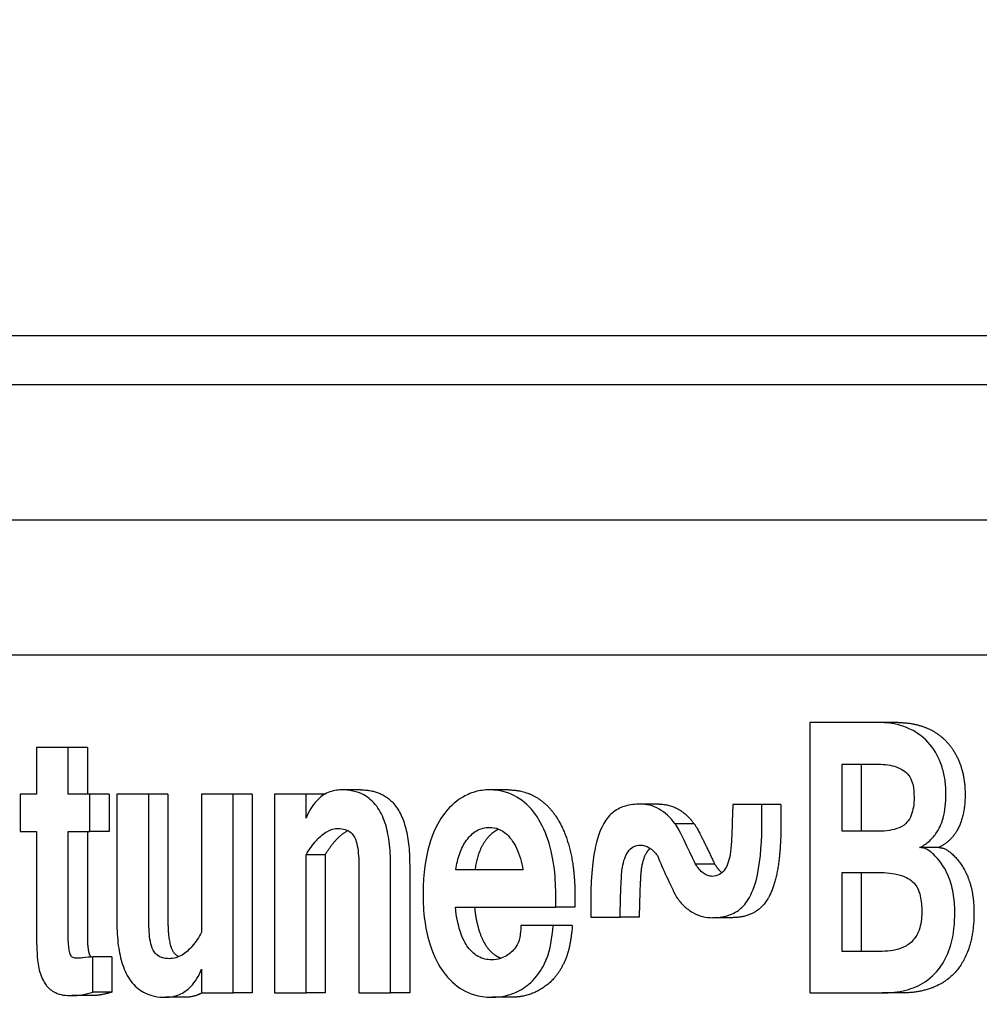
# Model space of a CAD drawing. Header units: inches. Extents: x 20 to 536, y 8 to 344.
# Drawn here: x 392.894 to 394.668, y 112.86 to 114.7 of the extents above; entities that cross this region are included whole.
import ezdxf

# ---------------------------------------------------------------- set-up
doc = ezdxf.new("R2010")
doc.units = ezdxf.units.IN
doc.header["$LTSCALE"] = 16
doc.header["$MEASUREMENT"] = 0
doc.layers.add('Dimension (ANSI)', color=7, linetype='Continuous', lineweight=25)
doc.layers.add('Visible (ANSI)', color=7, linetype='Continuous', lineweight=50)
doc.styles.add('Standard D-E', font='arial.ttf')
doc.dimstyles.new('in [mm] D-E NeptuneBenson', dxfattribs={"dimscale": 16, "dimtxt": 0.15, "dimasz": 0.098425, "dimexe": 0.125, "dimexo": 0.063, "dimgap": 0.031496, "dimtad": 0, "dimtih": 1, "dimtoh": 1, "dimdec": 4, "dimrnd": 1e-08, "dimzin": 3, "dimdsep": 46, "dimlunit": 5, "dimtxsty": 'Standard D-E', "dimcen": 0.09, "dimdle": 0.393701, "dimclrd": 256, "dimclre": 256, "dimclrt": 256, "dimadec": 1, "dimazin": 1, "dimtfac": 1, "dimtofl": 0, "dimtmove": 0, "dimatfit": 3, "dimfxl": 1, "dimfrac": 1, "dimtolj": 1, "dimtzin": 4, "dimlwd": -1, "dimlwe": -1, "dimarcsym": 0})

# ---------------------------------------------------------------- blocks, each defined once
blk = doc.blocks.new('*D25')
at = {"layer": 'Defpoints', "color": 0, "transparency": 16777216}
for p in [(336.9047, 144.0098), (416.1129, 144.0098), (390.911, 45.6782)]:
    blk.add_point(p, dxfattribs=at)
at = {"layer": 'Dimension (ANSI)', "transparency": 16777216}
for p, q in [((415.1049, 144.0098), (334.9047, 144.0098)), ((336.9047, 142.435), (336.9047, 111.916)), ((336.9047, 47.253), (336.9047, 94.5497)), ((389.903, 45.6782), (334.9047, 45.6782))]:
    blk.add_line(p, q, dxfattribs=at)
for points in [[(336.6423, 142.435), (337.1672, 142.435), (336.9047, 144.0098)], [(336.6423, 47.253), (337.1672, 47.253), (336.9047, 45.6782)]]:
    blk.add_solid(points, dxfattribs=at)
at = {"layer": 'Dimension (ANSI)', "transparency": 16777216, "char_height": 2.4, "attachment_point": 5, "style": 'Standard D-E'}
for s, insert in [('\\A1; \\fArial|b0|i0;98{\\H1x;\\S5#16;} in', (336.9047, 106.1867)), ('\\A1;[2491.0 mm]{\\P\\fArial|b0|i0;SHIPPING HEIGHT\\P\\fArial|b0|i0;REF.}', (336.9047, 97.5035))]:
    blk.add_mtext(s, dxfattribs=dict(at, insert=insert))

msp = doc.modelspace()

# ---------------------------------------------------------------- linework, layer by layer
at = {"layer": 'Visible (ANSI)', "linetype": 'Continuous', "lineweight": 18}
for p, q in [((399.07826, 114.11565), (390.02729, 114.11565)), ((389.451, 114.02565), (398.99694, 114.02565)), ((390.04762, 113.77562), (398.40032, 113.77562)), ((391.97007, 113.52562), (396.47788, 113.52562)), ((394.35469, 113.40062), (394.35469, 112.90062)), ((394.48244, 113.40062), (394.35469, 113.40062)), ((394.5178, 113.40062), (394.48244, 113.40062)), ((392.98311, 113.35457), (392.92442, 113.35457)), ((392.92442, 113.35457), (392.92442, 113.26803)), ((392.98311, 113.26803), (392.98311, 113.35457)), ((393.01846, 113.35457), (392.98311, 113.35457)), ((393.01846, 113.35457), (393.01846, 113.26803)), ((394.41445, 113.3237), (394.47815, 113.3237)), ((394.41445, 113.19971), (394.41445, 113.3237)), ((394.44981, 113.3237), (394.44981, 113.19971)), ((393.52415, 113.27612), (393.4888, 113.27612)), ((393.7974, 113.27612), (393.76204, 113.27612)), ((392.92442, 113.26803), (392.89436, 113.26803)), ((392.89436, 113.26803), (392.89436, 113.1992)), ((393.02319, 113.26803), (392.98311, 113.26803)), ((393.02319, 113.1992), (393.02319, 113.26803)), ((393.05854, 113.26803), (393.02319, 113.26803)), ((393.05854, 113.26803), (393.05854, 113.1992)), ((393.13218, 113.26803), (393.07313, 113.26803)), ((393.07313, 113.26803), (393.07313, 113.03119)), ((393.13218, 113.03372), (393.13218, 113.26803)), ((393.16753, 113.26803), (393.13218, 113.26803)), ((393.16753, 113.26803), (393.16753, 113.03372)), ((393.2882, 113.26803), (393.22987, 113.26803)), ((393.22987, 113.26803), (393.22987, 113.01297)), ((393.2882, 112.90062), (393.2882, 113.26803)), ((393.32356, 113.26803), (393.2882, 113.26803)), ((393.32356, 113.26803), (393.32356, 112.90062)), ((393.42296, 113.26803), (393.36463, 113.26803)), ((393.36463, 113.26803), (393.36463, 112.90062)), ((393.42296, 113.224), (393.42296, 113.26803)), ((393.45755, 113.26803), (393.42296, 113.26803)), ((394.07601, 113.24981), (394.04065, 113.24981)), ((394.2661, 113.2488), (394.21242, 113.2488)), ((394.30145, 113.2488), (394.2661, 113.2488)), ((394.2661, 113.21894), (394.2661, 113.2488)), ((394.30145, 113.2488), (394.30145, 113.21894)), ((394.14078, 113.21337), (394.10542, 113.21337)), ((392.89436, 113.1992), (392.92442, 113.1992)), ((392.92442, 113.1992), (392.92442, 113.01195)), ((392.98311, 113.00942), (392.98311, 113.1992)), ((392.98311, 113.1992), (393.02319, 113.1992)), ((393.01846, 113.1992), (393.01846, 113.00942)), ((393.05854, 113.1992), (393.02319, 113.1992)), ((394.48208, 113.19971), (394.41445, 113.19971)), ((394.5939, 113.16936), (394.55855, 113.16936)), ((393.42296, 112.90062), (393.42296, 113.15619)), ((393.45831, 113.15619), (393.42296, 113.15619)), ((393.45831, 113.15619), (393.45831, 112.90062)), ((393.52065, 113.13493), (393.52065, 112.90062)), ((393.57934, 112.90062), (393.57934, 113.13746)), ((393.61469, 113.13746), (393.61469, 112.90062)), ((393.82395, 113.12835), (393.70013, 113.12835)), ((394.17871, 113.13898), (394.14336, 113.13898)), ((394.41445, 113.12329), (394.48244, 113.12329)), ((394.41445, 112.97754), (394.41445, 113.12329)), ((394.44981, 113.12329), (394.44981, 112.97754)), ((393.88478, 113.05902), (393.88478, 113.08382)), ((393.92014, 113.08382), (393.92014, 113.05902)), ((393.69942, 113.05902), (393.88478, 113.05902)), ((393.92014, 113.05902), (393.88478, 113.05902)), ((393.94976, 113.07117), (393.94976, 113.0408)), ((393.94976, 113.0408), (394.00379, 113.0408)), ((394.03915, 113.0408), (394.00379, 113.0408)), ((394.21056, 113.03979), (394.1752, 113.03979)), ((393.88013, 113.02511), (393.82037, 113.02511)), ((393.91549, 113.02511), (393.88013, 113.02511)), ((393.02856, 112.90214), (393.02856, 112.96742)), ((393.06391, 112.96742), (393.02856, 112.96742)), ((393.06391, 112.96742), (393.06391, 112.90214)), ((394.48888, 112.97754), (394.41445, 112.97754)), ((393.22987, 112.94465), (393.22987, 112.90062)), ((393.02526, 112.89556), (392.98991, 112.89556)), ((393.06391, 112.90214), (393.02856, 112.90214)), ((393.19867, 112.89252), (393.16331, 112.89252)), ((393.22987, 112.90062), (393.2882, 112.90062)), ((393.32356, 112.90062), (393.2882, 112.90062)), ((393.36463, 112.90062), (393.42296, 112.90062)), ((393.45831, 112.90062), (393.42296, 112.90062)), ((393.52065, 112.90062), (393.57934, 112.90062)), ((393.61469, 112.90062), (393.57934, 112.90062)), ((393.80169, 112.89252), (393.76634, 112.89252)), ((394.35469, 112.90062), (394.48888, 112.90062)), ((394.52424, 112.90062), (394.48888, 112.90062))]:
    msp.add_line(p, q, dxfattribs=at)
for points, degree, knots in [([(394.60662, 113.26803), (394.60662, 113.2767), (394.60606, 113.28532), (394.60366, 113.302), (394.60189, 113.30992), (394.5961, 113.32834), (394.59034, 113.34237), (394.57146, 113.36759), (394.56007, 113.37789), (394.53086, 113.39386), (394.51033, 113.40062), (394.48244, 113.40062)], 3, [-1.370222, -1.370222, -1.370222, -1.370222, -1.1336769, -1.1336769, -0.906032, -0.906032, -0.5838602, -0.5838602, -0.3005043, -0.3005043, 0, 0, 0, 0]), ([(394.47815, 113.3237), (394.48884, 113.3237), (394.50085, 113.32283), (394.51656, 113.31826), (394.52364, 113.31565), (394.53438, 113.30748), (394.53742, 113.30367), (394.54258, 113.29543), (394.54416, 113.29068), (394.54698, 113.27889), (394.54757, 113.27044), (394.54757, 113.26246)], 3, [-0.21788398, -0.21788398, -0.21788398, -0.21788398, -0.15149232, -0.15149232, -0.11874939, -0.11874939, -0.09464191, -0.09464191, -0.06081224, -0.06081224, 0, 0, 0, 0]), ([(393.4888, 113.27612), (393.48029, 113.27612), (393.47181, 113.27466), (393.45611, 113.26784), (393.44913, 113.26289), (393.43465, 113.24746), (393.42816, 113.23642), (393.42296, 113.224)], 3, [-0.28699786, -0.28699786, -0.28699786, -0.28699786, -0.19530538, -0.19530538, -0.10997007, -0.10997007, 0, 0, 0, 0]), ([(393.57934, 113.13746), (393.57934, 113.15178), (393.57861, 113.1664), (393.57513, 113.19253), (393.57265, 113.20444), (393.56512, 113.22694), (393.56009, 113.2372), (393.54673, 113.25512), (393.5387, 113.26192), (393.5169, 113.27369), (393.50264, 113.27612), (393.4888, 113.27612)], 3, [-0.54983804, -0.54983804, -0.54983804, -0.54983804, -0.44076065, -0.44076065, -0.34737427, -0.34737427, -0.25125884, -0.25125884, -0.14914917, -0.14914917, 0, 0, 0, 0]), ([(393.76204, 113.27612), (393.7532, 113.27612), (393.74441, 113.27501), (393.72631, 113.26994), (393.71834, 113.26614), (393.69797, 113.25374), (393.68594, 113.24243), (393.66726, 113.21576), (393.65785, 113.19851), (393.6443, 113.15129), (393.6393, 113.12296), (393.6393, 113.08432)], 3, [-1.4919316, -1.4919316, -1.4919316, -1.4919316, -1.2903014, -1.2903014, -1.0712515, -1.0712515, -0.6411915, -0.6411915, -0.2943902, -0.2943902, 0, 0, 0, 0]), ([(393.88478, 113.08382), (393.88478, 113.10129), (393.88377, 113.11882), (393.87853, 113.15637), (393.87445, 113.17126), (393.86431, 113.20301), (393.85581, 113.2187), (393.8377, 113.24434), (393.82605, 113.25509), (393.80148, 113.26938), (393.78498, 113.27612), (393.76204, 113.27612)], 3, [-0.95374288, -0.95374288, -0.95374288, -0.95374288, -0.86423892, -0.86423892, -0.75775194, -0.75775194, -0.52950742, -0.52950742, -0.24718032, -0.24718032, 0, 0, 0, 0]), ([(394.54757, 113.26246), (394.54757, 113.25637), (394.54721, 113.25018), (394.54546, 113.23904), (394.54421, 113.23401), (394.54037, 113.22421), (394.53774, 113.21979), (394.53176, 113.21309), (394.52742, 113.20926), (394.50908, 113.20122), (394.49541, 113.19971), (394.48208, 113.19971)], 3, [-0.57094697, -0.57094697, -0.57094697, -0.57094697, -0.45361238, -0.45361238, -0.35124457, -0.35124457, -0.23793649, -0.23793649, -0.14355336, -0.14355336, 0, 0, 0, 0]), ([(394.55759, 113.16934), (394.56351, 113.17222), (394.56928, 113.17583), (394.57955, 113.18455), (394.58407, 113.18946), (394.5938, 113.20349), (394.59814, 113.21304), (394.60513, 113.23779), (394.60662, 113.25295), (394.60662, 113.26803)], 3, [-0.33200445, -0.33200445, -0.33200445, -0.33200445, -0.26455828, -0.26455828, -0.20299351, -0.20299351, -0.11486081, -0.11486081, 0, 0, 0, 0]), ([(394.04065, 113.24981), (394.03172, 113.24981), (394.02265, 113.24881), (394.00673, 113.24417), (393.99907, 113.24096), (393.98478, 113.23002), (393.9787, 113.22276), (393.9687, 113.20521), (393.96291, 113.19194), (393.95437, 113.15438), (393.94976, 113.12443), (393.94976, 113.07117)], 3, [-2.3834325, -2.3834325, -2.3834325, -2.3834325, -1.8060438, -1.8060438, -1.3327779, -1.3327779, -0.8613347, -0.8613347, -0.4059085, -0.4059085, 0, 0, 0, 0]), ([(394.10542, 113.21337), (394.09677, 113.22512), (394.08696, 113.23443), (394.06456, 113.24703), (394.05276, 113.24981), (394.04065, 113.24981)], 3, [-0.2596696, -0.2596696, -0.2596696, -0.2596696, -0.13042883, -0.13042883, 0, 0, 0, 0]), ([(394.21242, 113.2488), (394.21077, 113.2004), (394.2101, 113.1859), (394.20934, 113.17168), (394.20859, 113.1627), (394.20741, 113.15669)], 3, [-0.073344423, -0.073344423, -0.073344423, -0.073344423, -0.047519074, -0.047519074, 0, 0, 0, 0]), ([(393.42296, 113.15619), (393.42888, 113.16588), (393.43548, 113.17522), (393.44868, 113.18965), (393.45527, 113.19536), (393.46879, 113.2028), (393.47546, 113.20477), (393.48236, 113.20477)], 3, [-0.25414778, -0.25414778, -0.25414778, -0.25414778, -0.15637481, -0.15637481, -0.07435436, -0.07435436, 0, 0, 0, 0]), ([(393.48236, 113.20477), (393.48673, 113.20477), (393.49124, 113.20426), (393.49916, 113.2017), (393.50273, 113.19984), (393.50897, 113.19428), (393.51103, 113.19123), (393.51494, 113.18388), (393.51659, 113.17811), (393.51993, 113.16137), (393.52065, 113.14804), (393.52065, 113.13493)], 3, [-0.24371502, -0.24371502, -0.24371502, -0.24371502, -0.20910445, -0.20910445, -0.17940168, -0.17940168, -0.15075746, -0.15075746, -0.09989135, -0.09989135, 0, 0, 0, 0]), ([(393.70013, 113.12835), (393.70143, 113.13892), (393.70367, 113.14914), (393.71043, 113.16781), (393.71469, 113.17592), (393.72561, 113.1908), (393.73175, 113.1965), (393.74596, 113.20485), (393.75389, 113.20679), (393.76204, 113.20679)], 3, [-0.31166749, -0.31166749, -0.31166749, -0.31166749, -0.23705054, -0.23705054, -0.16576507, -0.16576507, -0.0878526, -0.0878526, 0, 0, 0, 0]), ([(393.7797, 113.20337), (393.76703, 113.19816), (393.73978, 113.16327), (393.73549, 113.12835)], 2, [0.396813, 0.396813, 0.396813, 1, 2, 2, 2]), ([(393.76204, 113.20679), (393.76785, 113.20679), (393.7736, 113.20581), (393.78452, 113.20144), (393.78951, 113.19823), (393.80276, 113.18594), (393.80872, 113.17555), (393.81806, 113.15623), (393.82183, 113.14273), (393.82395, 113.12835)], 3, [-0.25145744, -0.25145744, -0.25145744, -0.25145744, -0.21404187, -0.21404187, -0.17828382, -0.17828382, -0.11189925, -0.11189925, 0, 0, 0, 0]), ([(394.14336, 113.13898), (394.14102, 113.14398), (394.11539, 113.19867), (394.10677, 113.21186), (394.10623, 113.21262), (394.10568, 113.21318), (394.10555, 113.2133), (394.10542, 113.21337)], 3, [-0.081233848, -0.081233848, -0.081233848, -0.081233848, -0.006321127, -0.006321127, -0.00143225, -0.00143225, 0, 0, 0, 0]), ([(394.1752, 113.03979), (394.1842, 113.03979), (394.19335, 113.0408), (394.21362, 113.04682), (394.22078, 113.05182), (394.2315, 113.06016), (394.23776, 113.06776), (394.24996, 113.08946), (394.25471, 113.10416), (394.26426, 113.14854), (394.2661, 113.18405), (394.2661, 113.21894)], 3, [-0.58963682, -0.58963682, -0.58963682, -0.58963682, -0.55353283, -0.55353283, -0.50652615, -0.50652615, -0.40328783, -0.40328783, -0.26584205, -0.26584205, 0, 0, 0, 0]), ([(394.00809, 113.13291), (394.00908, 113.13859), (394.01045, 113.14426), (394.01398, 113.15399), (394.01602, 113.15818), (394.02125, 113.16556), (394.02435, 113.16847), (394.03215, 113.17294), (394.03675, 113.1739), (394.04137, 113.1739)], 3, [-0.17401034, -0.17401034, -0.17401034, -0.17401034, -0.12936578, -0.12936578, -0.09065897, -0.09065897, -0.0497718, -0.0497718, 0, 0, 0, 0]), ([(394.04137, 113.1739), (394.04416, 113.1739), (394.04692, 113.1735), (394.0524, 113.17188), (394.05507, 113.17067), (394.06329, 113.16564), (394.06835, 113.16058), (394.07286, 113.15467)], 3, [-0.12657462, -0.12657462, -0.12657462, -0.12657462, -0.09654482, -0.09654482, -0.06622492, -0.06622492, 0, 0, 0, 0]), ([(394.62308, 113.05042), (394.62308, 113.06219), (394.62204, 113.07378), (394.61791, 113.09687), (394.61492, 113.10751), (394.60543, 113.12959), (394.59789, 113.14225), (394.57927, 113.16149), (394.57384, 113.16477), (394.56631, 113.16843), (394.562, 113.16953), (394.55759, 113.16934)], 3, [-0.23640494, -0.23640494, -0.23640494, -0.23640494, -0.1893821, -0.1893821, -0.14123145, -0.14123145, -0.08584592, -0.08584592, -0.04752019, -0.04752019, 0, 0, 0, 0]), ([(394.5939, 113.16936), (394.60563, 113.16936), (394.63159, 113.14505), (394.64984, 113.11165), (394.65843, 113.07117), (394.65843, 113.05042)], 2, [0.0392157, 0.0392157, 0.0392157, 1, 2, 3, 4, 4, 4]), ([(394.07286, 113.15467), (394.07819, 113.14164), (394.08378, 113.12882), (394.09559, 113.10317), (394.10184, 113.09035), (394.10829, 113.07774)], 3, [-0.23324276, -0.23324276, -0.23324276, -0.23324276, -0.11854585, -0.11854585, 0, 0, 0, 0]), ([(394.20741, 113.15669), (394.20644, 113.15109), (394.20511, 113.1455), (394.20167, 113.13595), (394.19969, 113.13185), (394.19452, 113.1246), (394.19136, 113.1217), (394.18351, 113.11719), (394.17883, 113.11621), (394.17413, 113.11621)], 3, [-0.17274752, -0.17274752, -0.17274752, -0.17274752, -0.12892677, -0.12892677, -0.09125466, -0.09125466, -0.05069558, -0.05069558, 0, 0, 0, 0]), ([(394.00379, 113.0408), (394.00416, 113.05967), (394.00474, 113.08338), (394.00625, 113.11488), (394.00703, 113.12638), (394.00809, 113.13291)], 3, [-0.12909353, -0.12909353, -0.12909353, -0.12909353, -0.05099445, -0.05099445, 0, 0, 0, 0]), ([(394.17413, 113.11621), (394.17139, 113.11621), (394.16869, 113.11668), (394.16331, 113.1186), (394.1607, 113.12005), (394.15254, 113.12609), (394.1476, 113.13223), (394.14336, 113.13898)], 3, [-0.12863255, -0.12863255, -0.12863255, -0.12863255, -0.09912652, -0.09912652, -0.06883712, -0.06883712, 0, 0, 0, 0]), ([(394.48244, 113.12329), (394.49498, 113.12329), (394.50955, 113.1223), (394.52561, 113.11737), (394.53443, 113.11452), (394.54482, 113.10652), (394.54891, 113.10286), (394.55608, 113.09104), (394.55788, 113.08512), (394.56117, 113.07084), (394.56188, 113.06036), (394.56188, 113.05042)], 3, [-0.6272169, -0.6272169, -0.6272169, -0.6272169, -0.26355814, -0.26355814, -0.15353099, -0.15353099, -0.11423277, -0.11423277, -0.07579761, -0.07579761, 0, 0, 0, 0]), ([(393.6393, 113.08432), (393.6393, 113.06756), (393.64023, 113.05067), (393.64396, 113.02333), (393.64662, 113.00821), (393.65977, 112.96646), (393.66926, 112.95051), (393.68688, 112.92563), (393.69902, 112.91444), (393.72437, 112.89976), (393.74173, 112.89252), (393.76634, 112.89252)], 3, [-1.1520732, -1.1520732, -1.1520732, -1.1520732, -0.9328917, -0.9328917, -0.7880369, -0.7880369, -0.5752915, -0.5752915, -0.2652163, -0.2652163, 0, 0, 0, 0]), ([(394.10829, 113.07774), (394.1126, 113.07156), (394.1173, 113.06599), (394.12739, 113.0564), (394.13268, 113.05244), (394.15004, 113.04259), (394.16251, 113.03979), (394.1752, 113.03979)], 3, [-0.26781171, -0.26781171, -0.26781171, -0.26781171, -0.20158046, -0.20158046, -0.13679537, -0.13679537, 0, 0, 0, 0]), ([(393.76634, 112.96185), (393.75784, 112.96185), (393.74942, 112.96361), (393.7363, 112.97082), (393.72942, 112.97575), (393.71826, 112.99094), (393.71245, 113.00022), (393.70516, 113.02412), (393.70053, 113.0407), (393.69942, 113.05902)], 3, [-1.9615665, -1.9615665, -1.9615665, -1.9615665, -1.0582577, -1.0582577, -0.4670175, -0.4670175, -0.1401197, -0.1401197, 0, 0, 0, 0]), ([(393.73477, 113.05902), (393.73585, 113.04131), (393.7473, 113.00032), (393.76519, 112.97451), (393.78, 112.96619), (393.78381, 112.96483)], 2, [0, 0, 0, 1, 2, 3, 3.3139205, 3.3139205, 3.3139205]), ([(394.48888, 112.90062), (394.5034, 112.90062), (394.51824, 112.90205), (394.54468, 112.90897), (394.55673, 112.91389), (394.58192, 112.93053), (394.59104, 112.94119), (394.60513, 112.96141), (394.61126, 112.97477), (394.62099, 113.00903), (394.62308, 113.02974), (394.62308, 113.05042)], 3, [-0.53495775, -0.53495775, -0.53495775, -0.53495775, -0.44787355, -0.44787355, -0.37373116, -0.37373116, -0.28123866, -0.28123866, -0.15754897, -0.15754897, 0, 0, 0, 0]), ([(394.56188, 113.05042), (394.56188, 113.04438), (394.56151, 113.03832), (394.55979, 113.02705), (394.55854, 113.02187), (394.55431, 113.01012), (394.55098, 113.00424), (394.54145, 112.9928), (394.53503, 112.98828), (394.51602, 112.97926), (394.50183, 112.97754), (394.48888, 112.97754)], 3, [-0.36121747, -0.36121747, -0.36121747, -0.36121747, -0.31540639, -0.31540639, -0.27371794, -0.27371794, -0.21535664, -0.21535664, -0.13952164, -0.13952164, 0, 0, 0, 0]), ([(393.07313, 113.03119), (393.07313, 113.01683), (393.07386, 113.00219), (393.07734, 112.976), (393.07983, 112.96408), (393.08735, 112.94158), (393.09237, 112.93133), (393.10569, 112.91345), (393.11368, 112.90667), (393.13538, 112.89494), (393.14955, 112.89252), (393.16331, 112.89252)], 3, [-0.54882756, -0.54882756, -0.54882756, -0.54882756, -0.43951235, -0.43951235, -0.34598462, -0.34598462, -0.25005812, -0.25005812, -0.14831849, -0.14831849, 0, 0, 0, 0]), ([(393.16975, 112.96388), (393.16532, 112.96388), (393.16075, 112.96441), (393.1529, 112.96706), (393.14946, 112.96892), (393.14363, 112.97424), (393.14162, 112.97713), (393.13775, 112.9845), (393.13615, 112.99023), (393.13288, 113.00695), (393.13218, 113.02047), (393.13218, 113.03372)], 3, [-0.25342297, -0.25342297, -0.25342297, -0.25342297, -0.21349345, -0.21349345, -0.18069807, -0.18069807, -0.15097762, -0.15097762, -0.10090432, -0.10090432, 0, 0, 0, 0]), ([(393.16753, 113.03372), (393.16753, 112.99374), (393.18041, 112.97135), (393.18764, 112.96762)], 2, [0, 0, 0, 1, 1.4992617, 1.4992617, 1.4992617]), ([(393.76634, 112.89252), (393.77675, 112.89252), (393.7871, 112.89386), (393.80531, 112.89911), (393.81515, 112.90292), (393.83333, 112.91479), (393.84391, 112.92318), (393.86158, 112.94853), (393.86624, 112.95934), (393.87465, 112.98083), (393.87829, 113.00195), (393.88013, 113.02511)], 3, [-0.51058672, -0.51058672, -0.51058672, -0.51058672, -0.39585732, -0.39585732, -0.30581684, -0.30581684, -0.23379286, -0.23379286, -0.17764071, -0.17764071, 0, 0, 0, 0]), ([(393.82037, 113.02511), (393.82002, 113.01427), (393.81898, 113.00485), (393.81664, 112.99698), (393.8149, 112.99121), (393.80569, 112.97824), (393.80006, 112.97313), (393.78737, 112.96566), (393.77793, 112.96185), (393.76634, 112.96185)], 3, [-1.3567512, -1.3567512, -1.3567512, -1.3567512, -0.3873837, -0.3873837, -0.2508201, -0.2508201, -0.1248926, -0.1248926, 0, 0, 0, 0]), ([(392.92442, 113.01195), (392.92442, 112.99511), (392.92475, 112.97819), (392.92735, 112.95124), (392.9294, 112.94137), (392.93651, 112.9227), (392.94055, 112.917), (392.94682, 112.90938), (392.95186, 112.90462), (392.96842, 112.89697), (392.97918, 112.89556), (392.98991, 112.89556)], 3, [-0.45637652, -0.45637652, -0.45637652, -0.45637652, -0.34795416, -0.34795416, -0.28133028, -0.28133028, -0.21146767, -0.21146767, -0.11555685, -0.11555685, 0, 0, 0, 0]), ([(392.99957, 112.96489), (392.99704, 112.96489), (392.99443, 112.96491), (392.991, 112.96634), (392.99009, 112.96705), (392.98856, 112.96881), (392.98782, 112.96991), (392.98628, 112.97312), (392.98549, 112.97614), (392.98396, 112.98478), (392.98311, 112.99253), (392.98311, 113.00942)], 3, [-0.46029222, -0.46029222, -0.46029222, -0.46029222, -0.32463762, -0.32463762, -0.26853254, -0.26853254, -0.21873732, -0.21873732, -0.12874165, -0.12874165, 0, 0, 0, 0]), ([(393.01846, 113.00942), (393.01846, 112.99171), (393.02097, 112.974), (393.02413, 112.96831), (393.02551, 112.9671)], 2, [0, 0, 0, 1, 2, 2.6048365, 2.6048365, 2.6048365]), ([(393.22987, 113.01297), (393.22472, 113.00354), (393.21892, 112.99461), (393.20673, 112.98038), (393.20051, 112.97476), (393.18604, 112.96617), (393.17806, 112.96388), (393.16975, 112.96388)], 3, [-0.25985251, -0.25985251, -0.25985251, -0.25985251, -0.16904466, -0.16904466, -0.0895398, -0.0895398, 0, 0, 0, 0]), ([(393.02856, 112.96742), (393.02578, 112.96713), (393.01412, 112.96589), (393.00875, 112.96526), (393.0057, 112.96489), (392.99957, 112.96489)], 3, [-0.29682219, -0.29682219, -0.29682219, -0.29682219, -0.06611673, -0.06611673, 0, 0, 0, 0]), ([(393.16331, 112.89252), (393.17187, 112.89252), (393.1804, 112.89398), (393.19621, 112.90076), (393.20325, 112.90568), (393.21793, 112.92108), (393.22455, 112.93215), (393.22987, 112.94465)], 3, [-0.28914927, -0.28914927, -0.28914927, -0.28914927, -0.1969143, -0.1969143, -0.11111134, -0.11111134, 0, 0, 0, 0]), ([(392.98991, 112.89556), (392.99612, 112.89556), (393.00235, 112.89615), (393.01524, 112.89835), (393.02195, 112.90004), (393.02856, 112.90214)], 3, [-0.13991373, -0.13991373, -0.13991373, -0.13991373, -0.07297611, -0.07297611, 0, 0, 0, 0])]:
    msp.add_open_spline(points, degree=degree, knots=knots, dxfattribs=at)
for points in [[(394.5178, 113.40062), (394.54535, 113.40062), (394.5908, 113.38291), (394.62372, 113.34849), (394.64197, 113.29839), (394.64197, 113.26803)], [(393.52415, 113.27612), (393.61469, 113.27612), (393.61469, 113.13746)], [(393.7974, 113.27612), (393.82495, 113.27612), (393.87076, 113.24981), (393.90296, 113.1992), (393.92014, 113.12785), (393.92014, 113.08382)], [(394.64197, 113.26803), (394.64197, 113.19316), (394.59299, 113.16936)], [(394.07601, 113.24981), (394.11394, 113.24981), (394.14078, 113.21337)], [(394.14078, 113.21337), (394.14257, 113.21236), (394.16118, 113.17643), (394.17871, 113.13898)], [(394.30145, 113.21894), (394.30145, 113.17086), (394.29143, 113.10254), (394.26925, 113.05902), (394.23453, 113.03979), (394.21056, 113.03979)], [(393.50058, 113.20073), (393.47945, 113.19076), (393.45831, 113.15619)], [(394.0595, 113.16789), (394.04786, 113.1582), (394.04344, 113.13291)], [(394.04344, 113.13291), (394.04058, 113.11519), (394.03915, 113.0408)], [(394.17871, 113.13898), (394.18528, 113.12853), (394.19229, 113.12288)], [(394.65843, 113.05042), (394.65843, 112.97754), (394.58937, 112.90062), (394.52424, 112.90062)], [(393.91549, 113.02511), (393.91227, 112.98463), (393.89259, 112.93857), (393.86253, 112.90821), (393.82352, 112.89252), (393.80169, 112.89252)], [(393.06391, 112.90214), (393.04316, 112.89556), (393.02526, 112.89556)], [(393.2302, 112.90062), (393.21616, 112.89252), (393.19867, 112.89252)]]:
    msp.add_open_spline(points, degree=2, dxfattribs=at)

# ---------------------------------------------------------------- dimensions: what is measured, and where the dimension line sits
at = {"layer": 'Dimension (ANSI)'}
dim = msp.add_linear_dim(base=(336.904721, 144.009798), p1=(390.911041, 45.678154), p2=(416.112922, 144.009798), angle=90, text=' \\fArial|b0|i0;<> in\\X[2491.0 mm]{\\P\\fArial|b0|i0;SHIPPING HEIGHT\\P\\fArial|b0|i0;REF.}', dimstyle='in [mm] D-E NeptuneBenson', override={"dimgap": 0.031496, "dimdec": 4, "dimpost": '', "dimtol": 0, "dimlim": 0, "dimtp": 0, "dimtm": 0, "dimtdec": 2, "dimatfit": 1}, dxfattribs=at)
dim.commit()
dim.dimension.update_dxf_attribs({"geometry": '*D25', "text_midpoint": (336.904721, 103.232832), "dimtype": 160})

doc.saveas('drawing.dxf')
